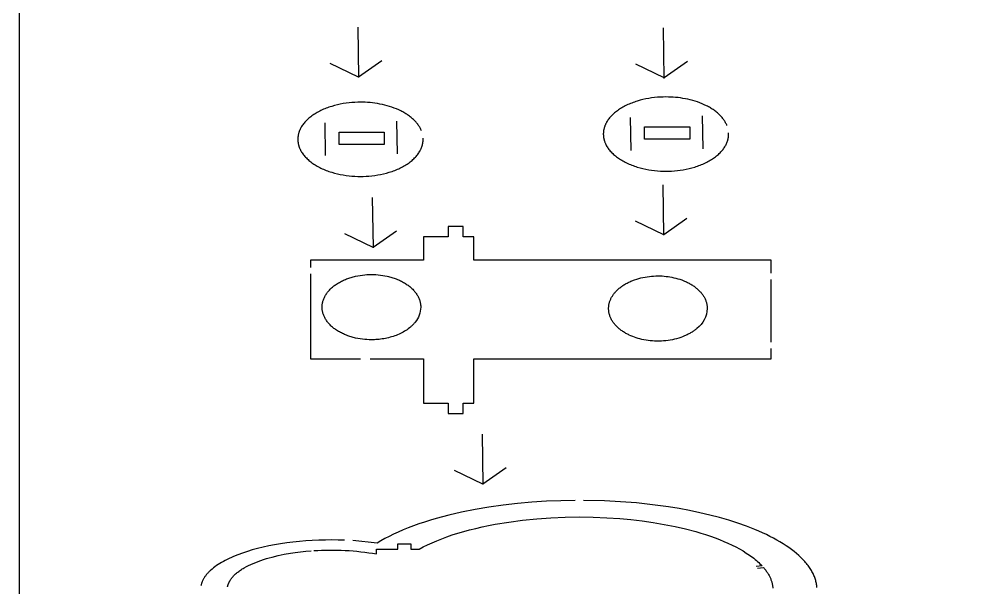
# Model space of a CAD drawing. Extents: x -15 to 185, y 0 to 200.
# Drawn here: x -14.62 to 26.4, y 59.9 to 84.4 of the extents above; entities that cross this region are included whole.
import ezdxf

# ---------------------------------------------------------------- set-up
doc = ezdxf.new("R2010")
doc.units = 0
doc.layers.add('DEFAULT', color=7, linetype='CONTINUOUS')

msp = doc.modelspace()

# ---------------------------------------------------------------- linework, layer by layer
at = {"layer": 'DEFAULT'}
for p, q in [((-0.025, 84.061), (0.005, 81.885)), ((13.137, 84.028), (13.167, 81.851)), ((1.647, 80.009), (1.671, 78.593)), ((11.715, 80.166), (11.739, 78.75)), ((14.812, 80.234), (14.836, 78.818)), ((-1.45, 79.941), (-1.426, 78.525)), ((13.121, 77.271), (13.151, 75.094)), ((0.6, 76.721), (0.63, 74.545)), ((17.78, 70.483), (17.78, 73.19)), ((5.332, 66.531), (5.362, 64.354)), ((17.396, 60.853), (17.136, 60.821)), ((17.197, 60.758), (17.454, 60.789))]:
    msp.add_line(p, q, dxfattribs=at)
for points in [[(-14.624, 0), (185.376, 0), (185.376, 200), (-14.624, 200)], [(12.334, 79.763), (14.28, 79.763), (14.28, 79.23), (12.334, 79.23)], [(-0.831, 79.538), (1.115, 79.538), (1.115, 79.005), (-0.831, 79.005)]]:
    msp.add_lwpolyline(points, close=True, dxfattribs=at)
for points in [[(1.012, 82.606), (0.01, 81.906), (-1.21, 82.495)], [(14.175, 82.573), (13.172, 81.873), (11.952, 82.462)], [(2.718, 79.59), (2.705, 79.621), (2.691, 79.653), (2.675, 79.684), (2.659, 79.716), (2.641, 79.747), (2.622, 79.779), (2.602, 79.81), (2.581, 79.841), (2.558, 79.872), (2.535, 79.903), (2.51, 79.933), (2.484, 79.963), (2.457, 79.994), (2.428, 80.023), (2.399, 80.053), (2.368, 80.082), (2.336, 80.111), (2.303, 80.14), (2.269, 80.168), (2.234, 80.196), (2.198, 80.223), (2.161, 80.25), (2.122, 80.277), (2.083, 80.303), (2.043, 80.328), (2.002, 80.353), (1.96, 80.378), (1.917, 80.402), (1.873, 80.425), (1.828, 80.448), (1.737, 80.492), (1.642, 80.533), (1.545, 80.571), (1.446, 80.607), (1.345, 80.64), (1.242, 80.671), (1.138, 80.698), (1.033, 80.723), (0.927, 80.745), (0.821, 80.764), (0.714, 80.78), (0.608, 80.794), (0.502, 80.805), (0.397, 80.813), (0.294, 80.819), (0.191, 80.822), (0.089, 80.824), (-0.031, 80.822), (-0.153, 80.817), (-0.277, 80.809), (-0.402, 80.797), (-0.528, 80.781), (-0.654, 80.762), (-0.779, 80.739), (-0.905, 80.711), (-1.029, 80.68), (-1.151, 80.645), (-1.211, 80.626), (-1.271, 80.606), (-1.33, 80.585), (-1.388, 80.563), (-1.446, 80.54), (-1.502, 80.516), (-1.558, 80.492), (-1.613, 80.466), (-1.666, 80.44), (-1.719, 80.412), (-1.77, 80.384), (-1.82, 80.355), (-1.869, 80.326), (-1.916, 80.295), (-1.962, 80.264), (-2.007, 80.233), (-2.05, 80.2), (-2.092, 80.167), (-2.132, 80.134), (-2.171, 80.1), (-2.208, 80.065), (-2.243, 80.03), (-2.277, 79.995), (-2.309, 79.959), (-2.34, 79.923), (-2.369, 79.887), (-2.396, 79.85), (-2.421, 79.814), (-2.445, 79.777), (-2.467, 79.739), (-2.478, 79.721), (-2.488, 79.702), (-2.497, 79.684), (-2.507, 79.665), (-2.515, 79.646), (-2.524, 79.628), (-2.532, 79.609), (-2.539, 79.59), (-2.547, 79.572), (-2.553, 79.553), (-2.56, 79.535), (-2.566, 79.516), (-2.571, 79.497), (-2.577, 79.479), (-2.581, 79.46), (-2.586, 79.442), (-2.59, 79.424), (-2.594, 79.405), (-2.597, 79.387), (-2.6, 79.369), (-2.602, 79.351), (-2.605, 79.332), (-2.607, 79.314), (-2.608, 79.296), (-2.609, 79.278), (-2.61, 79.261), (-2.611, 79.243), (-2.611, 79.225), (-2.611, 79.207), (-2.61, 79.19), (-2.609, 79.172), (-2.608, 79.154), (-2.607, 79.136), (-2.605, 79.118), (-2.602, 79.1), (-2.6, 79.082), (-2.597, 79.063), (-2.594, 79.045), (-2.59, 79.027), (-2.586, 79.008), (-2.581, 78.99), (-2.577, 78.971), (-2.571, 78.953), (-2.566, 78.934), (-2.56, 78.916), (-2.553, 78.897), (-2.547, 78.879), (-2.539, 78.86), (-2.532, 78.841), (-2.524, 78.823), (-2.515, 78.804), (-2.507, 78.785), (-2.497, 78.767), (-2.488, 78.748), (-2.478, 78.729), (-2.467, 78.711), (-2.445, 78.674), (-2.421, 78.637), (-2.396, 78.6), (-2.369, 78.563), (-2.34, 78.527), (-2.309, 78.491), (-2.277, 78.455), (-2.243, 78.42), (-2.208, 78.385), (-2.171, 78.35), (-2.132, 78.316), (-2.092, 78.283), (-2.05, 78.25), (-2.007, 78.218), (-1.962, 78.186), (-1.916, 78.155), (-1.869, 78.125), (-1.82, 78.095), (-1.77, 78.066), (-1.719, 78.038), (-1.666, 78.011), (-1.613, 77.984), (-1.558, 77.959), (-1.502, 77.934), (-1.446, 77.91), (-1.388, 77.887), (-1.33, 77.865), (-1.271, 77.844), (-1.211, 77.824), (-1.151, 77.805), (-1.029, 77.77), (-0.905, 77.739), (-0.779, 77.712), (-0.654, 77.688), (-0.528, 77.669), (-0.402, 77.653), (-0.277, 77.641), (-0.153, 77.633), (-0.031, 77.628), (0.089, 77.627), (0.21, 77.628), (0.332, 77.633), (0.456, 77.641), (0.581, 77.653), (0.706, 77.669), (0.832, 77.688), (0.958, 77.712), (1.083, 77.739), (1.207, 77.77), (1.329, 77.805), (1.39, 77.824), (1.449, 77.844), (1.508, 77.865), (1.567, 77.887), (1.624, 77.91), (1.681, 77.934), (1.736, 77.959), (1.791, 77.984), (1.845, 78.011), (1.897, 78.038), (1.948, 78.066), (1.998, 78.095), (2.047, 78.125), (2.095, 78.155), (2.141, 78.186), (2.185, 78.218), (2.229, 78.25), (2.27, 78.283), (2.31, 78.316), (2.349, 78.35), (2.386, 78.385), (2.422, 78.42), (2.455, 78.455), (2.488, 78.491), (2.518, 78.527), (2.547, 78.563), (2.574, 78.6), (2.6, 78.637), (2.624, 78.674), (2.646, 78.711), (2.656, 78.729), (2.666, 78.748), (2.676, 78.767), (2.685, 78.785), (2.694, 78.804), (2.702, 78.823), (2.71, 78.841), (2.718, 78.86), (2.725, 78.879), (2.732, 78.897), (2.738, 78.916), (2.744, 78.934), (2.75, 78.953), (2.755, 78.971), (2.76, 78.99), (2.764, 79.008), (2.768, 79.027), (2.772, 79.045), (2.775, 79.063), (2.778, 79.082), (2.781, 79.1), (2.783, 79.118), (2.785, 79.136), (2.787, 79.154), (2.788, 79.172), (2.789, 79.19), (2.789, 79.207), (2.789, 79.225), (2.789, 79.251), (2.788, 79.278)], [(15.883, 79.815), (15.87, 79.846), (15.856, 79.878), (15.84, 79.909), (15.824, 79.941), (15.806, 79.972), (15.787, 80.003), (15.767, 80.035), (15.746, 80.066), (15.723, 80.097), (15.7, 80.127), (15.675, 80.158), (15.649, 80.188), (15.622, 80.218), (15.593, 80.248), (15.564, 80.278), (15.533, 80.307), (15.501, 80.336), (15.468, 80.365), (15.434, 80.393), (15.399, 80.421), (15.363, 80.448), (15.326, 80.475), (15.287, 80.502), (15.248, 80.528), (15.208, 80.553), (15.167, 80.578), (15.125, 80.603), (15.082, 80.627), (15.038, 80.65), (14.993, 80.673), (14.902, 80.716), (14.807, 80.758), (14.71, 80.796), (14.611, 80.832), (14.51, 80.865), (14.407, 80.895), (14.303, 80.923), (14.197, 80.948), (14.092, 80.97), (13.985, 80.989), (13.879, 81.005), (13.773, 81.019), (13.667, 81.03), (13.562, 81.038), (13.458, 81.044), (13.356, 81.047), (13.254, 81.048), (13.134, 81.047), (13.012, 81.042), (12.888, 81.034), (12.763, 81.022), (12.637, 81.006), (12.511, 80.987), (12.385, 80.963), (12.26, 80.936), (12.136, 80.905), (12.014, 80.87), (11.954, 80.851), (11.894, 80.831), (11.835, 80.81), (11.777, 80.788), (11.719, 80.765), (11.663, 80.741), (11.607, 80.717), (11.552, 80.691), (11.499, 80.665), (11.446, 80.637), (11.395, 80.609), (11.345, 80.58), (11.296, 80.551), (11.249, 80.52), (11.203, 80.489), (11.158, 80.457), (11.115, 80.425), (11.073, 80.392), (11.033, 80.359), (10.994, 80.325), (10.957, 80.29), (10.922, 80.255), (10.888, 80.22), (10.856, 80.184), (10.825, 80.148), (10.796, 80.112), (10.769, 80.075), (10.744, 80.038), (10.72, 80.001), (10.698, 79.964), (10.687, 79.946), (10.677, 79.927), (10.668, 79.908), (10.658, 79.89), (10.65, 79.871), (10.641, 79.853), (10.633, 79.834), (10.626, 79.815), (10.618, 79.797), (10.612, 79.778), (10.605, 79.759), (10.599, 79.741), (10.594, 79.722), (10.588, 79.704), (10.584, 79.685), (10.579, 79.667), (10.575, 79.648), (10.571, 79.63), (10.568, 79.612), (10.565, 79.594), (10.562, 79.575), (10.56, 79.557), (10.558, 79.539), (10.557, 79.521), (10.556, 79.503), (10.555, 79.485), (10.554, 79.468), (10.554, 79.45), (10.554, 79.432), (10.555, 79.415), (10.556, 79.397), (10.557, 79.379), (10.558, 79.361), (10.56, 79.343), (10.562, 79.325), (10.565, 79.306), (10.568, 79.288), (10.571, 79.27), (10.575, 79.251), (10.579, 79.233), (10.584, 79.215), (10.588, 79.196), (10.594, 79.178), (10.599, 79.159), (10.605, 79.141), (10.612, 79.122), (10.618, 79.103), (10.626, 79.085), (10.633, 79.066), (10.641, 79.047), (10.65, 79.029), (10.658, 79.01), (10.668, 78.992), (10.677, 78.973), (10.687, 78.954), (10.698, 78.936), (10.72, 78.899), (10.744, 78.862), (10.769, 78.825), (10.796, 78.788), (10.825, 78.752), (10.856, 78.716), (10.888, 78.68), (10.922, 78.645), (10.957, 78.61), (10.994, 78.575), (11.033, 78.541), (11.073, 78.508), (11.115, 78.475), (11.158, 78.442), (11.203, 78.411), (11.249, 78.38), (11.296, 78.349), (11.345, 78.32), (11.395, 78.291), (11.446, 78.263), (11.499, 78.235), (11.552, 78.209), (11.607, 78.183), (11.663, 78.159), (11.719, 78.135), (11.777, 78.112), (11.835, 78.09), (11.894, 78.069), (11.954, 78.049), (12.014, 78.03), (12.136, 77.995), (12.26, 77.964), (12.385, 77.937), (12.511, 77.913), (12.637, 77.894), (12.763, 77.878), (12.888, 77.866), (13.012, 77.858), (13.134, 77.853), (13.254, 77.852), (13.375, 77.853), (13.497, 77.858), (13.621, 77.866), (13.745, 77.878), (13.871, 77.894), (13.997, 77.913), (14.123, 77.937), (14.248, 77.964), (14.372, 77.995), (14.494, 78.03), (14.555, 78.049), (14.614, 78.069), (14.673, 78.09), (14.732, 78.112), (14.789, 78.135), (14.846, 78.159), (14.901, 78.183), (14.956, 78.209), (15.01, 78.235), (15.062, 78.263), (15.113, 78.291), (15.163, 78.32), (15.212, 78.349), (15.26, 78.38), (15.306, 78.411), (15.35, 78.442), (15.394, 78.475), (15.435, 78.508), (15.475, 78.541), (15.514, 78.575), (15.551, 78.61), (15.587, 78.645), (15.62, 78.68), (15.653, 78.716), (15.683, 78.752), (15.712, 78.788), (15.739, 78.825), (15.765, 78.862), (15.788, 78.899), (15.811, 78.936), (15.821, 78.954), (15.831, 78.973), (15.841, 78.992), (15.85, 79.01), (15.859, 79.029), (15.867, 79.047), (15.875, 79.066), (15.883, 79.085), (15.89, 79.103), (15.897, 79.122), (15.903, 79.141), (15.909, 79.159), (15.915, 79.178), (15.92, 79.196), (15.925, 79.215), (15.929, 79.233), (15.933, 79.251), (15.937, 79.27), (15.94, 79.288), (15.943, 79.306), (15.946, 79.325), (15.948, 79.343), (15.95, 79.361), (15.951, 79.379), (15.953, 79.397), (15.954, 79.415), (15.954, 79.432), (15.954, 79.45), (15.954, 79.476), (15.953, 79.503)], [(14.159, 75.816), (13.157, 75.116), (11.936, 75.705)], [(17.78, 73.463), (17.78, 74.023), (4.973, 74.023), (4.973, 75.022), (4.51, 75.022), (4.51, 75.468), (3.869, 75.468), (3.869, 75.022), (2.809, 75.022), (2.809, 74.023), (-2.066, 74.023), (-2.066, 73.702)], [(1.638, 75.267), (0.636, 74.567), (-0.585, 75.155)], [(-2.066, 73.428), (-2.066, 69.77), (0.092, 69.77)], [(0.506, 69.77), (2.809, 69.77), (2.809, 67.858), (3.874, 67.858), (3.874, 67.412), (4.515, 67.412), (4.515, 67.858), (4.973, 67.858), (4.973, 69.77), (17.78, 69.77), (17.78, 70.209)], [(6.369, 65.076), (5.367, 64.376), (4.147, 64.965)], [(9.347, 63.674), (8.728, 63.662), (8.104, 63.637), (7.477, 63.596), (6.853, 63.54), (6.234, 63.469), (5.624, 63.383), (5.028, 63.282), (4.449, 63.166), (3.891, 63.037), (3.357, 62.895), (3.1, 62.82), (2.85, 62.741), (2.608, 62.66), (2.373, 62.576), (2.146, 62.49), (1.928, 62.402), (1.718, 62.312), (1.517, 62.22), (1.325, 62.126), (1.142, 62.03), (0.967, 61.933), (0.802, 61.835), (-0.233, 61.94)], [(19.757, 59.927), (19.753, 59.969), (19.748, 60.01), (19.742, 60.052), (19.735, 60.095), (19.726, 60.137), (19.716, 60.179), (19.705, 60.222), (19.693, 60.264), (19.679, 60.307), (19.664, 60.35), (19.647, 60.393), (19.629, 60.436), (19.61, 60.479), (19.59, 60.522), (19.568, 60.566), (19.544, 60.609), (19.52, 60.652), (19.493, 60.696), (19.466, 60.739), (19.437, 60.783), (19.406, 60.826), (19.374, 60.87), (19.341, 60.913), (19.306, 60.957), (19.27, 61), (19.232, 61.043), (19.193, 61.087), (19.152, 61.13), (19.11, 61.173), (19.066, 61.216), (18.974, 61.302), (18.877, 61.388), (18.773, 61.473), (18.663, 61.557), (18.548, 61.641), (18.426, 61.723), (18.299, 61.805), (18.166, 61.886), (18.028, 61.966), (17.884, 62.045), (17.734, 62.123), (17.579, 62.199), (17.418, 62.274), (17.253, 62.348), (17.082, 62.42), (16.727, 62.559), (16.354, 62.692), (15.964, 62.817), (15.558, 62.934), (15.14, 63.043), (14.71, 63.144), (14.269, 63.235), (13.821, 63.319), (13.366, 63.393), (12.907, 63.458), (12.445, 63.514), (11.982, 63.562), (11.52, 63.6), (10.603, 63.653), (9.706, 63.674)], [(-0.592, 61.958), (-0.866, 61.966), (-1.144, 61.97), (-1.424, 61.967), (-1.705, 61.96), (-1.986, 61.947), (-2.266, 61.929), (-2.544, 61.906), (-2.819, 61.877), (-3.09, 61.843), (-3.355, 61.804), (-3.614, 61.76), (-3.866, 61.711), (-4.11, 61.658), (-4.345, 61.601), (-4.571, 61.539), (-4.786, 61.475), (-4.993, 61.406), (-5.192, 61.333), (-5.383, 61.256), (-5.475, 61.216), (-5.564, 61.175), (-5.651, 61.133), (-5.736, 61.09), (-5.817, 61.046), (-5.896, 61.002), (-5.972, 60.956), (-6.045, 60.91), (-6.114, 60.863), (-6.181, 60.816), (-6.244, 60.768), (-6.304, 60.719), (-6.361, 60.67), (-6.388, 60.645), (-6.414, 60.62), (-6.44, 60.595), (-6.464, 60.57), (-6.488, 60.545), (-6.511, 60.519), (-6.533, 60.494), (-6.554, 60.468), (-6.574, 60.443), (-6.593, 60.417), (-6.612, 60.392), (-6.629, 60.366), (-6.646, 60.34), (-6.662, 60.314), (-6.677, 60.289), (-6.691, 60.263), (-6.704, 60.237), (-6.716, 60.211), (-6.727, 60.185), (-6.738, 60.159), (-6.748, 60.133), (-6.756, 60.108), (-6.764, 60.082), (-6.771, 60.056), (-6.778, 60.03), (-6.783, 60.004)], [(-5.636, 59.947), (-5.634, 59.961), (-5.631, 59.975), (-5.629, 59.989), (-5.625, 60.003), (-5.622, 60.017), (-5.618, 60.031), (-5.614, 60.045), (-5.609, 60.059), (-5.605, 60.073), (-5.599, 60.087), (-5.594, 60.101), (-5.588, 60.115), (-5.582, 60.129), (-5.576, 60.144), (-5.569, 60.158), (-5.562, 60.172), (-5.554, 60.186), (-5.546, 60.2), (-5.538, 60.214), (-5.53, 60.228), (-5.512, 60.257), (-5.493, 60.285), (-5.472, 60.313), (-5.45, 60.341), (-5.427, 60.369), (-5.402, 60.397), (-5.376, 60.425), (-5.349, 60.453), (-5.32, 60.48), (-5.29, 60.508), (-5.258, 60.535), (-5.226, 60.562), (-5.192, 60.589), (-5.156, 60.616), (-5.119, 60.642), (-5.082, 60.669), (-5.042, 60.695), (-5.002, 60.72), (-4.96, 60.746), (-4.917, 60.771), (-4.828, 60.821), (-4.734, 60.869), (-4.636, 60.916), (-4.533, 60.962), (-4.427, 61.006), (-4.316, 61.048), (-4.203, 61.089), (-4.086, 61.128), (-3.966, 61.166), (-3.843, 61.202), (-3.718, 61.235), (-3.461, 61.298), (-3.198, 61.352), (-2.931, 61.399), (-2.718, 61.431), (-2.497, 61.459), (-2.27, 61.483), (-2.038, 61.503)], [(17.454, 60.789), (17.48, 60.758), (17.505, 60.727), (17.53, 60.696), (17.554, 60.664), (17.576, 60.633), (17.598, 60.602), (17.619, 60.57), (17.639, 60.539), (17.658, 60.508), (17.677, 60.476), (17.694, 60.445), (17.71, 60.414), (17.726, 60.382), (17.741, 60.351), (17.754, 60.32), (17.767, 60.289), (17.779, 60.257), (17.791, 60.226), (17.801, 60.195), (17.81, 60.164), (17.819, 60.133), (17.827, 60.102), (17.834, 60.071), (17.84, 60.041), (17.845, 60.01), (17.85, 59.979), (17.853, 59.949), (17.856, 59.918), (17.858, 59.888)]]:
    msp.add_lwpolyline(points, dxfattribs=at)
for points in [[(2.686, 71.997, -0.171235), (2.444, 71.346), (2.427, 71.324), (2.409, 71.303), (2.39, 71.282), (2.371, 71.261), (2.351, 71.24), (2.331, 71.219), (2.31, 71.199), (2.289, 71.179), (2.266, 71.159), (2.244, 71.139), (2.221, 71.119), (2.197, 71.1), (2.148, 71.063), (2.097, 71.026), (2.044, 70.991), (1.989, 70.957), (1.932, 70.924), (1.874, 70.892), (1.814, 70.863), (1.753, 70.834), (1.691, 70.807), (1.627, 70.782), (1.563, 70.758), (1.497, 70.736), (1.431, 70.715), (1.364, 70.697), (1.297, 70.679), (1.23, 70.664), (1.162, 70.65), (1.094, 70.637), (1.026, 70.626), (0.959, 70.617), (0.891, 70.609), (0.824, 70.603), (0.757, 70.598), (0.691, 70.595), (0.626, 70.593), (0.561, 70.592), (0.467, 70.594), (0.37, 70.598), (0.273, 70.605), (0.175, 70.616), (0.076, 70.629), (-0.023, 70.647), (-0.122, 70.667), (-0.172, 70.679), (-0.221, 70.691), (-0.27, 70.704), (-0.318, 70.718), (-0.367, 70.733), (-0.415, 70.749), (-0.462, 70.766), (-0.509, 70.784), (-0.556, 70.802), (-0.601, 70.821), (-0.647, 70.841), (-0.691, 70.862), (-0.735, 70.884), (-0.778, 70.906), (-0.82, 70.93), (-0.861, 70.954), (-0.902, 70.978), (-0.941, 71.004), (-0.98, 71.03), (-1.017, 71.056), (-1.053, 71.084), (-1.088, 71.112), (-1.122, 71.14), (-1.155, 71.169), (-1.187, 71.198), (-1.217, 71.228), (-1.246, 71.259), (-1.274, 71.289), (-1.301, 71.32), (-1.326, 71.352), (-1.35, 71.383), (-1.373, 71.415), (-1.394, 71.448), (-1.414, 71.48), (-1.433, 71.512), (-1.451, 71.545), (-1.467, 71.578), (-1.482, 71.61), (-1.495, 71.643), (-1.507, 71.676), (-1.518, 71.709), (-1.528, 71.741), (-1.537, 71.774), (-1.544, 71.806), (-1.55, 71.839), (-1.555, 71.871), (-1.559, 71.903), (-1.562, 71.934), (-1.563, 71.966), (-1.564, 71.997), (-1.563, 72.028), (-1.562, 72.059), (-1.559, 72.091), (-1.555, 72.123), (-1.55, 72.155), (-1.544, 72.187), (-1.537, 72.22), (-1.528, 72.252), (-1.518, 72.285), (-1.507, 72.318), (-1.495, 72.351), (-1.482, 72.383), (-1.467, 72.416), (-1.451, 72.449), (-1.433, 72.481), (-1.414, 72.514), (-1.394, 72.546), (-1.373, 72.578), (-1.35, 72.61), (-1.326, 72.642), (-1.301, 72.673), (-1.274, 72.704), (-1.246, 72.735), (-1.217, 72.765), (-1.187, 72.795), (-1.155, 72.825), (-1.122, 72.854), (-1.088, 72.882), (-1.053, 72.91), (-1.017, 72.937), (-0.98, 72.964), (-0.941, 72.99), (-0.902, 73.015), (-0.861, 73.04), (-0.82, 73.064), (-0.778, 73.087), (-0.735, 73.11), (-0.691, 73.131), (-0.647, 73.152), (-0.601, 73.172), (-0.556, 73.192), (-0.509, 73.21), (-0.462, 73.228), (-0.415, 73.245), (-0.367, 73.26), (-0.318, 73.275), (-0.27, 73.29), (-0.221, 73.303), (-0.172, 73.315), (-0.122, 73.327), (-0.023, 73.347), (0.076, 73.364), (0.175, 73.378), (0.273, 73.388), (0.37, 73.396), (0.467, 73.4), (0.561, 73.401), (0.656, 73.4), (0.752, 73.396), (0.85, 73.388), (0.948, 73.378), (1.047, 73.364), (1.146, 73.347), (1.245, 73.327), (1.294, 73.315), (1.343, 73.303), (1.392, 73.29), (1.441, 73.275), (1.489, 73.26), (1.537, 73.245), (1.585, 73.228), (1.632, 73.21), (1.678, 73.192), (1.724, 73.172), (1.769, 73.152), (1.814, 73.131), (1.858, 73.11), (1.901, 73.087), (1.943, 73.064), (1.984, 73.04), (2.024, 73.015), (2.064, 72.99), (2.102, 72.964), (2.14, 72.937), (2.176, 72.91), (2.211, 72.882), (2.245, 72.854), (2.278, 72.825), (2.309, 72.795), (2.34, 72.765), (2.369, 72.735), (2.397, 72.704), (2.424, 72.673), (2.449, 72.642), (2.473, 72.61), (2.496, 72.578), (2.517, 72.546), (2.537, 72.514), (2.556, 72.481), (2.573, 72.449), (2.589, 72.416), (2.604, 72.383), (2.618, 72.351), (2.63, 72.318), (2.641, 72.285), (2.651, 72.252), (2.659, 72.22), (2.667, 72.187), (2.673, 72.155), (2.678, 72.123), (2.681, 72.091), (2.684, 72.059), (2.686, 72.028)], [(15.032, 71.938, -0.222928), (14.584, 71.075), (14.557, 71.053), (14.529, 71.031), (14.501, 71.009), (14.472, 70.987), (14.441, 70.966), (14.41, 70.945), (14.378, 70.924), (14.345, 70.904), (14.311, 70.884), (14.277, 70.864), (14.241, 70.845), (14.205, 70.826), (14.168, 70.807), (14.13, 70.789), (14.092, 70.772), (14.052, 70.755), (13.972, 70.722), (13.888, 70.692), (13.802, 70.664), (13.714, 70.639), (13.624, 70.616), (13.532, 70.595), (13.438, 70.578), (13.343, 70.563), (13.248, 70.551), (13.151, 70.543), (13.055, 70.537), (12.958, 70.534), (12.862, 70.534), (12.766, 70.536), (12.671, 70.542), (12.577, 70.55), (12.485, 70.561), (12.394, 70.575), (12.305, 70.591), (12.219, 70.609), (12.134, 70.629), (12.052, 70.652), (11.973, 70.676), (11.896, 70.702), (11.821, 70.731), (11.746, 70.761), (11.673, 70.794), (11.636, 70.812), (11.601, 70.83), (11.565, 70.849), (11.53, 70.868), (11.495, 70.888), (11.461, 70.908), (11.428, 70.93), (11.394, 70.951), (11.362, 70.973), (11.33, 70.996), (11.299, 71.02), (11.268, 71.044), (11.238, 71.068), (11.209, 71.093), (11.181, 71.119), (11.153, 71.144), (11.127, 71.171), (11.101, 71.198), (11.076, 71.225), (11.052, 71.253), (11.029, 71.281), (11.006, 71.31), (10.985, 71.339), (10.965, 71.368), (10.946, 71.397), (10.927, 71.427), (10.91, 71.457), (10.894, 71.488), (10.879, 71.518), (10.865, 71.549), (10.852, 71.58), (10.84, 71.611), (10.83, 71.642), (10.82, 71.673), (10.811, 71.705), (10.804, 71.736), (10.798, 71.768), (10.792, 71.799), (10.788, 71.831), (10.785, 71.862), (10.783, 71.893), (10.782, 71.924), (10.782, 71.955), (10.783, 71.986), (10.785, 72.017), (10.788, 72.048), (10.793, 72.078), (10.798, 72.108), (10.804, 72.138), (10.811, 72.168), (10.818, 72.197), (10.827, 72.226), (10.837, 72.255), (10.847, 72.284), (10.859, 72.312), (10.871, 72.339), (10.883, 72.367), (10.897, 72.394), (10.911, 72.421), (10.927, 72.447), (10.943, 72.474), (10.96, 72.501), (10.978, 72.528), (10.998, 72.554), (11.018, 72.581), (11.039, 72.607), (11.061, 72.633), (11.084, 72.659), (11.108, 72.685), (11.133, 72.711), (11.159, 72.736), (11.186, 72.762), (11.214, 72.786), (11.242, 72.811), (11.272, 72.835), (11.303, 72.859), (11.334, 72.883), (11.367, 72.906), (11.4, 72.928), (11.434, 72.951), (11.469, 72.972), (11.505, 72.994), (11.542, 73.014), (11.58, 73.035), (11.618, 73.054), (11.657, 73.074), (11.696, 73.092), (11.737, 73.11), (11.777, 73.128), (11.819, 73.144), (11.861, 73.161), (11.904, 73.176), (11.991, 73.205), (12.079, 73.231), (12.169, 73.255), (12.26, 73.276), (12.352, 73.294), (12.444, 73.309), (12.537, 73.321), (12.63, 73.33), (12.722, 73.337), (12.814, 73.341), (12.905, 73.342), (12.995, 73.341), (13.084, 73.338), (13.171, 73.332), (13.257, 73.323), (13.342, 73.313), (13.427, 73.3), (13.513, 73.284), (13.598, 73.266), (13.684, 73.245), (13.769, 73.222), (13.853, 73.196), (13.936, 73.167), (14.018, 73.135), (14.058, 73.119), (14.098, 73.101), (14.137, 73.083), (14.176, 73.065), (14.214, 73.045), (14.252, 73.025), (14.289, 73.005), (14.325, 72.984), (14.361, 72.962), (14.396, 72.94), (14.43, 72.917), (14.464, 72.894), (14.496, 72.87), (14.528, 72.846), (14.559, 72.821), (14.59, 72.796), (14.619, 72.77), (14.647, 72.744), (14.675, 72.717), (14.701, 72.69), (14.726, 72.663), (14.751, 72.636), (14.774, 72.608), (14.797, 72.58), (14.818, 72.551), (14.839, 72.523), (14.858, 72.494), (14.876, 72.465), (14.894, 72.436), (14.91, 72.407), (14.925, 72.377), (14.939, 72.348), (14.952, 72.318), (14.965, 72.288), (14.976, 72.259), (14.986, 72.229), (14.995, 72.2), (15.003, 72.17), (15.01, 72.141), (15.016, 72.111), (15.021, 72.082), (15.025, 72.053), (15.028, 72.024), (15.03, 71.995), (15.031, 71.966)]]:
    msp.add_lwpolyline(points, format="xyb", close=True, dxfattribs=at)
msp.add_lwpolyline([(-1.922, 61.511, -0.059892), (0.779, 61.366), (0.779, 61.579), (1.699, 61.579), (1.699, 61.799), (2.255, 61.799), (2.255, 61.579), (2.623, 61.579), (2.796, 61.671), (2.979, 61.762), (3.173, 61.851), (3.376, 61.938), (3.59, 62.023), (3.813, 62.105), (4.045, 62.184), (4.286, 62.261), (4.536, 62.334), (4.793, 62.403), (5.058, 62.47), (5.33, 62.532), (5.609, 62.59), (5.893, 62.645), (6.477, 62.741), (7.076, 62.82), (7.685, 62.881), (8.299, 62.924), (8.912, 62.95), (9.52, 62.959), (10.117, 62.951), (10.699, 62.927), (11.263, 62.89), (11.742, 62.846), (12.223, 62.79), (12.702, 62.722), (13.177, 62.642), (13.644, 62.549), (14.1, 62.444), (14.541, 62.327), (14.755, 62.264), (14.964, 62.199), (15.169, 62.13), (15.367, 62.059), (15.56, 61.985), (15.746, 61.909), (15.926, 61.831), (16.099, 61.75), (16.264, 61.668), (16.423, 61.583), (16.573, 61.496), (16.716, 61.408), (16.784, 61.363), (16.85, 61.318), (16.914, 61.273), (16.976, 61.227), (17.036, 61.182), (17.094, 61.135), (17.15, 61.089), (17.203, 61.042), (17.255, 60.995), (17.304, 60.948), (17.351, 60.901), (17.396, 60.853)], format="xyb", dxfattribs=at)

doc.saveas('drawing.dxf')
